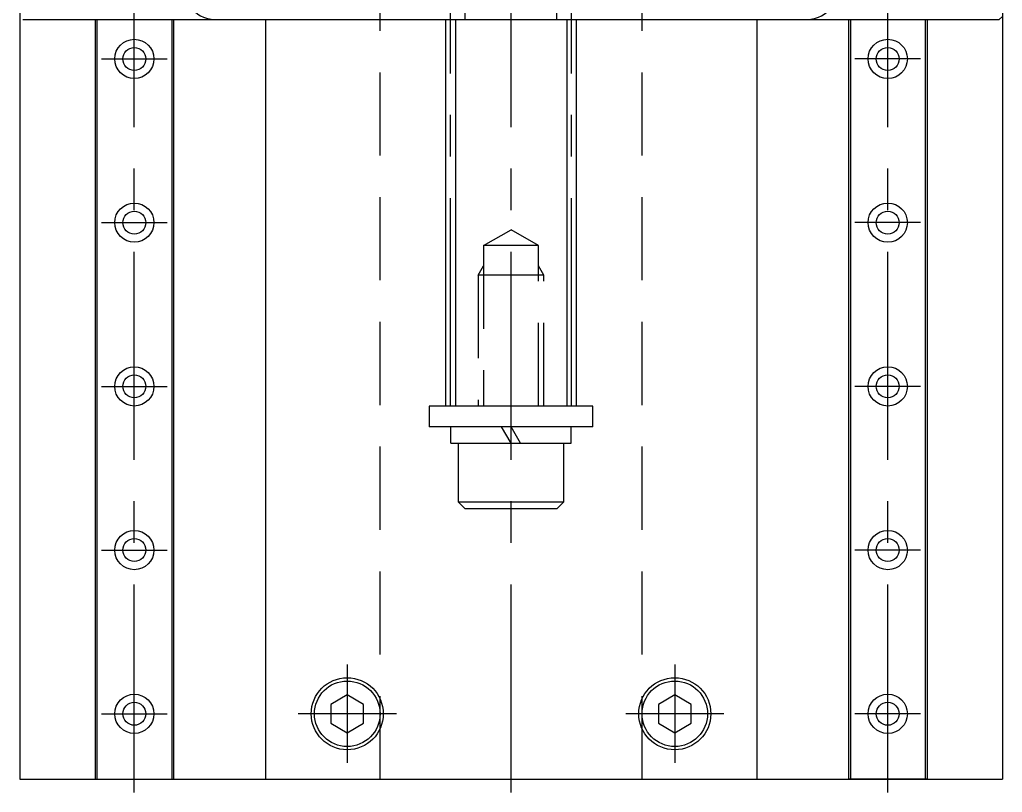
# Model space of a CAD drawing. Extents: x -60 to 572, y -16 to 599.
# Drawn here: x 344.3 to 494.3, y -2 to 116 of the extents above; entities that cross this region are included whole.
import ezdxf

# ---------------------------------------------------------------- set-up
doc = ezdxf.new("R2010")
doc.units = 0
doc.linetypes.add('CENTER', pattern=[50.8, 31.75, -6.35, 6.35, -6.35])
doc.linetypes.add('DASHED', pattern=[19.05, 12.7, -6.35])
doc.layers.get('0').update_dxf_attribs({"linetype": 'CONTINUOUS'})
doc.layers.add('CENTER', color=1, linetype='CENTER')

msp = doc.modelspace()

# ---------------------------------------------------------------- linework, layer by layer
at = {"color": 7, "linetype": 'CONTINUOUS'}
for p, q in [((344.26, 230), (344.26, 0)), ((494.26, 230), (494.26, 0)), ((412.26, 116), (412.26, 201)), ((426.26, 116), (426.26, 201)), ((344.76, 116), (493.76, 116)), ((344.76, 116), (493.76, 116)), ((355.76, 116), (355.76, 0)), ((356.06, 116), (356.06, 0)), ((367.46, 116), (367.46, 0)), ((367.76, 116), (367.76, 0)), ((374.26, 116), (412.26, 116)), ((381.76, 116), (381.76, 0)), ((408.26, 116), (430.26, 116)), ((409.26, 116), (409.26, 57)), ((410.76, 116), (410.76, 57)), ((412.26, 116), (426.26, 116)), ((426.26, 116), (464.26, 116)), ((427.76, 116), (427.76, 57)), ((429.26, 57), (429.26, 116)), ((456.76, 116), (456.76, 0)), ((470.76, 116), (470.76, 0)), ((471.06, 116), (471.06, 0)), ((482.46, 116), (482.46, 0)), ((482.76, 116), (482.76, 0)), ((493.76, 116), (494.26, 116.5)), ((431.76, 57), (406.76, 57)), ((406.76, 57), (406.76, 53.8)), ((429.26, 57), (409.26, 57)), ((431.76, 53.8), (431.76, 57)), ((431.76, 53.8), (406.76, 53.8)), ((428.46, 53.8), (410.06, 53.8)), ((410.06, 51.3), (410.06, 53.8)), ((419.26, 51.3), (417.81, 53.8)), ((420.7, 51.3), (419.26, 53.8)), ((428.46, 51.3), (428.46, 53.8)), ((410.06, 51.3), (428.46, 51.3)), ((411.26, 42.3), (411.26, 51.3)), ((427.26, 51.3), (427.26, 42.3)), ((427.26, 42.3), (411.26, 42.3)), ((412.26, 41.3), (411.26, 42.3)), ((427.26, 42.3), (426.26, 41.3)), ((426.26, 41.3), (412.26, 41.3)), ((394.26, 12.89), (391.76, 11.44)), ((396.76, 11.44), (394.26, 12.89)), ((444.26, 12.89), (441.76, 11.44)), ((446.76, 11.44), (444.26, 12.89)), ((391.76, 11.44), (391.76, 8.56)), ((396.76, 8.56), (396.76, 11.44)), ((441.76, 11.44), (441.76, 8.56)), ((446.76, 8.56), (446.76, 11.44)), ((391.76, 8.56), (394.26, 7.11)), ((394.26, 7.11), (396.76, 8.56)), ((441.76, 8.56), (444.26, 7.11)), ((444.26, 7.11), (446.76, 8.56)), ((344.26, 0), (494.26, 0)), ((355.76, 0), (367.76, 0)), ((482.76, 0), (470.76, 0))]:
    msp.add_line(p, q, dxfattribs=at)
at = {"color": 3, "linetype": 'DASHED'}
for p, q in [((399.26, 0), (399.26, 220)), ((439.26, 0), (439.26, 220)), ((415.07, 81.5), (419.26, 83.92)), ((423.44, 81.5), (419.26, 83.92)), ((423.44, 81.5), (415.07, 81.5)), ((415.07, 81.5), (415.07, 57)), ((423.44, 57), (423.44, 81.5)), ((414.26, 77), (415.07, 78.41)), ((424.26, 77), (423.44, 78.41)), ((424.26, 77), (414.26, 77)), ((414.26, 77), (414.26, 57)), ((424.26, 57), (424.26, 77))]:
    msp.add_line(p, q, dxfattribs=at)
at = {"color": 7, "linetype": 'CONTINUOUS'}
for centre, radius in [((361.76, 110), 3), ((476.76, 110), 3), ((361.76, 110), 1.75), ((476.76, 110), 1.75), ((361.76, 85), 3), ((476.76, 85), 3), ((361.76, 85), 1.75), ((476.76, 85), 1.75), ((361.76, 60), 3), ((476.76, 60), 3), ((361.76, 60), 1.75), ((476.76, 60), 1.75), ((361.76, 35), 3), ((476.76, 35), 3), ((361.76, 35), 1.75), ((476.76, 35), 1.75), ((394.26, 10), 5.5), ((394.26, 10), 5), ((444.26, 10), 5.5), ((444.26, 10), 5), ((361.76, 10), 3), ((476.76, 10), 3), ((361.76, 10), 1.75), ((476.76, 10), 1.75)]:
    msp.add_circle(centre, radius, dxfattribs=at)
for centre, start, end in [((374.26, 121), 180, 270), ((464.26, 121), 270, 360)]:
    msp.add_arc(centre, 5, start, end, dxfattribs=at)
at = {"layer": 'CENTER', "color": 1, "linetype": 'CENTER'}
for p, q in [((419.26, -2), (419.26, 275.8)), ((361.76, -2), (361.76, 222)), ((476.76, -2), (476.76, 222)), ((410.01, 57), (410.01, 220)), ((428.51, 57), (428.51, 220)), ((356.76, 110), (366.76, 110)), ((481.76, 110), (471.76, 110)), ((356.76, 85), (366.76, 85)), ((481.76, 85), (471.76, 85)), ((356.76, 60), (366.76, 60)), ((481.76, 60), (471.76, 60)), ((356.76, 35), (366.76, 35)), ((481.76, 35), (471.76, 35)), ((394.26, 17.5), (394.26, 2.5)), ((444.26, 17.5), (444.26, 2.5)), ((356.76, 10), (366.76, 10)), ((401.76, 10), (386.76, 10)), ((451.76, 10), (436.76, 10)), ((481.76, 10), (471.76, 10))]:
    msp.add_line(p, q, dxfattribs=at)

doc.saveas('drawing.dxf')
